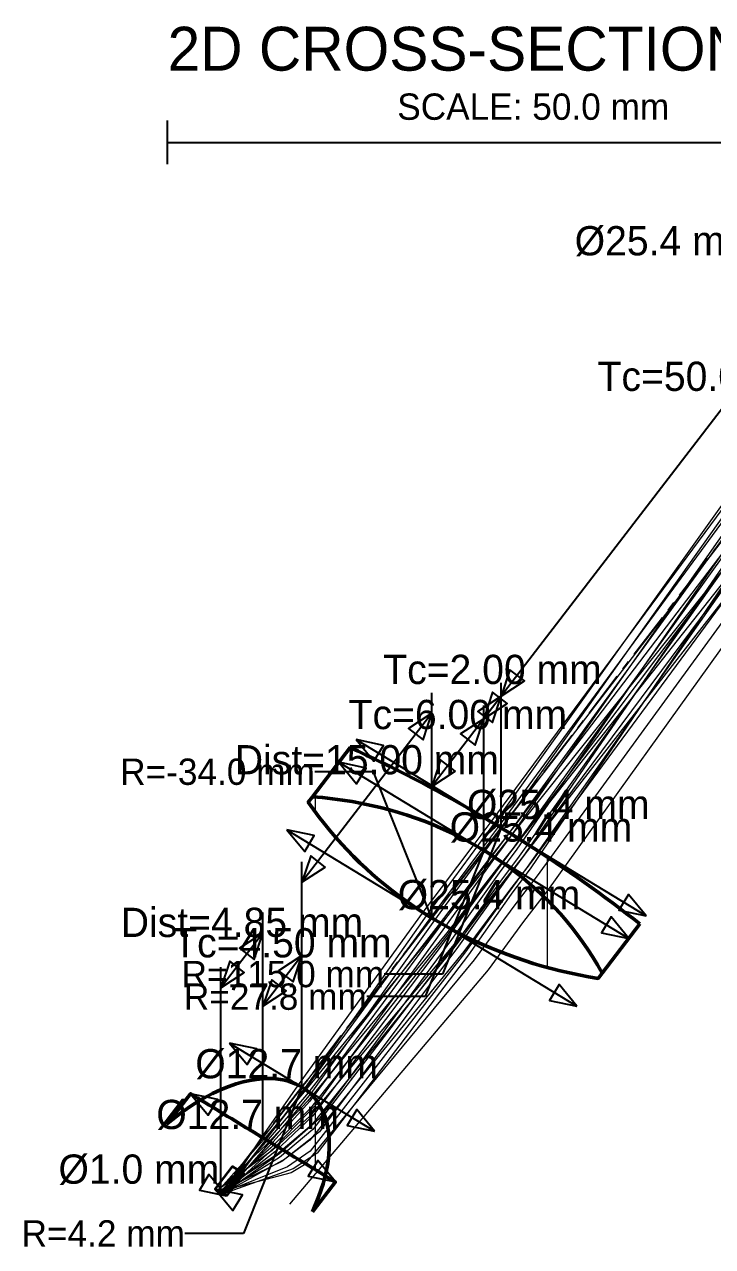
# Model space of a CAD drawing. Header units: metres. Extents: x -52 to 124, y -112 to 84.
# Drawn here: x -51.6 to -4.6, y 0.9 to 84.5 of the extents above; entities that cross this region are included whole.
import ezdxf
from ezdxf.enums import TextEntityAlignment as Align

# ---------------------------------------------------------------- set-up
doc = ezdxf.new("R2010")
doc.units = ezdxf.units.M
doc.linetypes.add('CENTER', pattern=[5.08, 3.175, -0.635, 0.635, -0.635])
for name, color, linetype, lineweight in [('ANNOTATIONS', 3, 'CONTINUOUS', 25), ('DIMENSIONS_LINEAR', 4, 'CONTINUOUS', 25), ('DIMENSIONS_RADIAL', 6, 'CONTINUOUS', 25), ('OPTICAL_AXIS', 1, 'CENTER', 25), ('OPTICS_COMPONENTS', 2, 'CONTINUOUS', 35), ('OPTICS_HATCH', 8, 'CONTINUOUS', 13), ('OPTICS_LENSES', 7, 'CONTINUOUS', 50), ('RAYS_785NM', 1, 'CONTINUOUS', 18), ('RAYS_850NM', 3, 'CONTINUOUS', 18), ('RAYS_900NM', 5, 'CONTINUOUS', 18)]:
    doc.layers.add(name, color=color, linetype=linetype, lineweight=lineweight)
doc.styles.add('OpenSansCondensed-Light', font='OpenSansCondensed-Light.ttf')
doc.dimstyles.new('EZDXF', dxfattribs={"dimtxt": 0.25, "dimasz": 0.175, "dimexe": 0.375, "dimexo": 0.125, "dimgap": 0.1, "dimtad": 1, "dimlfac": 100, "dimzin": 12, "dimdsep": 46, "dimtxsty": 'OpenSansCondensed-Light', "dimblk": 'ARCHTICK', "dimcen": 2.5, "dimazin": 3, "dimtfac": 0.5, "dimtmove": 2, "dimatfit": 3})

# ---------------------------------------------------------------- blocks, each defined once
blk = doc.blocks.new('_ARCHTICK')
at = {"color": 0, "linetype": 'BYBLOCK', "const_width": 0.15}
blk.add_lwpolyline([(-0.5, -0.5), (0.5, 0.5)], dxfattribs=at)

msp = doc.modelspace()

# ---------------------------------------------------------------- hatches: boundary and pattern name
at = {"layer": 'OPTICS_HATCH'}
h = msp.add_hatch(dxfattribs=at)
h.set_pattern_fill('ANSI31', scale=2.5, angle=45)
h.paths.add_polyline_path([(-9.556, 22.988), (-10.022, 23.352), (-10.49, 23.713), (-10.961, 24.07), (-11.434, 24.425), (-11.909, 24.777), (-12.386, 25.126), (-12.866, 25.472), (-13.348, 25.815), (-13.832, 26.156), (-14.318, 26.494), (-14.806, 26.828), (-15.296, 27.16), (-15.789, 27.489), (-16.284, 27.815), (-16.781, 28.139), (-17.28, 28.459), (-17.782, 28.777), (-18.285, 29.092), (-18.791, 29.404), (-19.299, 29.713), (-19.809, 30.019), (-20.321, 30.323), (-20.836, 30.623), (-21.353, 30.921), (-21.872, 31.216), (-22.393, 31.508), (-22.916, 31.797), (-23.441, 32.084), (-23.969, 32.367), (-24.499, 32.648), (-25.031, 32.926), (-25.565, 33.201), (-26.102, 33.473), (-26.64, 33.742), (-27.181, 34.008), (-27.724, 34.272), (-28.269, 34.532), (-28.817, 34.79), (-29.367, 35.045), (-31.953, 31.679), (-31.953, 31.679), (-31.253, 31.62), (-30.565, 31.544), (-29.89, 31.453), (-29.226, 31.347), (-28.573, 31.226), (-27.932, 31.091), (-27.3, 30.942), (-26.679, 30.78), (-26.068, 30.605), (-25.468, 30.417), (-24.876, 30.216), (-24.295, 30.003), (-23.723, 29.777), (-23.16, 29.539), (-22.607, 29.289), (-22.062, 29.027), (-21.527, 28.753), (-21.001, 28.468), (-20.484, 28.17), (-19.976, 27.861), (-19.477, 27.54), (-18.987, 27.208), (-18.507, 26.863), (-18.035, 26.507), (-17.572, 26.139), (-17.119, 25.758), (-16.675, 25.366), (-16.241, 24.961), (-15.816, 24.543), (-15.401, 24.113), (-14.996, 23.67), (-14.601, 23.214), (-14.216, 22.744), (-13.842, 22.261), (-13.479, 21.763), (-13.127, 21.251), (-12.787, 20.724), (-12.458, 20.182), (-12.142, 19.623), (-9.556, 22.988)])
h = msp.add_hatch(dxfattribs=at)
h.set_pattern_fill('ANSI31', scale=2.5, angle=45)
h.paths.add_polyline_path([(-12.142, 19.623), (-12.458, 20.182), (-12.787, 20.724), (-13.127, 21.251), (-13.479, 21.763), (-13.842, 22.261), (-14.216, 22.744), (-14.601, 23.214), (-14.996, 23.67), (-15.401, 24.113), (-15.816, 24.543), (-16.241, 24.961), (-16.675, 25.366), (-17.119, 25.758), (-17.572, 26.139), (-18.035, 26.507), (-18.507, 26.863), (-18.987, 27.208), (-19.477, 27.54), (-19.976, 27.861), (-20.484, 28.17), (-21.001, 28.468), (-21.527, 28.753), (-22.062, 29.027), (-22.607, 29.289), (-23.16, 29.539), (-23.723, 29.777), (-24.295, 30.003), (-24.876, 30.216), (-25.468, 30.417), (-26.068, 30.605), (-26.679, 30.78), (-27.3, 30.942), (-27.932, 31.091), (-28.573, 31.226), (-29.226, 31.347), (-29.89, 31.453), (-30.565, 31.544), (-31.253, 31.62), (-31.953, 31.679), (-32.23, 31.318), (-32.23, 31.318), (-31.873, 30.813), (-31.506, 30.319), (-31.131, 29.837), (-30.748, 29.367), (-30.355, 28.907), (-29.955, 28.458), (-29.546, 28.02), (-29.129, 27.592), (-28.704, 27.175), (-28.271, 26.768), (-27.831, 26.371), (-27.383, 25.984), (-26.927, 25.607), (-26.464, 25.24), (-25.993, 24.882), (-25.514, 24.534), (-25.029, 24.196), (-24.536, 23.868), (-24.035, 23.549), (-23.527, 23.24), (-23.012, 22.941), (-22.489, 22.651), (-21.959, 22.371), (-21.421, 22.1), (-20.876, 21.839), (-20.323, 21.588), (-19.763, 21.347), (-19.196, 21.116), (-18.62, 20.894), (-18.037, 20.683), (-17.446, 20.482), (-16.847, 20.292), (-16.24, 20.111), (-15.624, 19.942), (-15.001, 19.784), (-14.368, 19.636), (-13.728, 19.5), (-13.078, 19.375), (-12.419, 19.262), (-12.142, 19.623)])
h = msp.add_hatch(dxfattribs=at)
h.set_pattern_fill('ANSI31', scale=2.5, angle=45)
h.paths.add_polyline_path([(-31.946, 3.309), (-31.502, 4.371), (-31.217, 5.228), (-31.027, 5.96), (-30.904, 6.606), (-30.831, 7.186), (-30.799, 7.713), (-30.801, 8.195), (-30.833, 8.638), (-30.891, 9.048), (-30.973, 9.427), (-31.076, 9.778), (-31.199, 10.103), (-31.34, 10.403), (-31.5, 10.681), (-31.676, 10.937), (-31.868, 11.172), (-32.077, 11.386), (-32.3, 11.58), (-32.539, 11.754), (-32.793, 11.909), (-33.062, 12.044), (-33.346, 12.159), (-33.646, 12.254), (-33.962, 12.328), (-34.294, 12.381), (-34.642, 12.413), (-35.009, 12.421), (-35.393, 12.405), (-35.798, 12.364), (-36.225, 12.294), (-36.675, 12.193), (-37.151, 12.059), (-37.656, 11.886), (-38.196, 11.668), (-38.777, 11.398), (-39.409, 11.061), (-40.107, 10.637), (-40.9, 10.09), (-41.851, 9.337), (-40.282, 11.38), (-40.282, 11.38), (-40.028, 11.225), (-39.774, 11.071), (-39.52, 10.916), (-39.266, 10.762), (-39.012, 10.607), (-38.758, 10.453), (-38.504, 10.298), (-38.25, 10.143), (-37.996, 9.989), (-37.742, 9.834), (-37.488, 9.68), (-37.234, 9.525), (-36.98, 9.371), (-36.726, 9.216), (-36.472, 9.061), (-36.218, 8.907), (-35.964, 8.752), (-35.71, 8.598), (-35.456, 8.443), (-35.202, 8.289), (-34.948, 8.134), (-34.694, 7.98), (-34.44, 7.825), (-34.186, 7.67), (-33.932, 7.516), (-33.678, 7.361), (-33.424, 7.207), (-33.17, 7.052), (-32.916, 6.898), (-32.662, 6.743), (-32.408, 6.588), (-32.154, 6.434), (-31.9, 6.279), (-31.646, 6.125), (-31.392, 5.97), (-31.138, 5.816), (-30.884, 5.661), (-30.63, 5.506), (-30.376, 5.352), (-31.946, 3.309)])

# ---------------------------------------------------------------- linework, layer by layer
at = {"layer": 'ANNOTATIONS'}
for p, q in [((-41.851, 74.918), (-41.851, 77.918)), ((-41.851, 76.418), (8.149, 76.418))]:
    msp.add_line(p, q, dxfattribs=at)
at = {"layer": 'DIMENSIONS_LINEAR'}
for p, q in [((10.563, 77.091), (-19.045, 38.559)), ((-19.045, 29.559), (-19.045, 39.459)), ((-19.045, 29.559), (-19.045, 39.459)), ((-23.782, 23.394), (-23.782, 38.794)), ((-19.045, 38.559), (-20.229, 37.017)), ((-20.229, 28.017), (-20.229, 37.917)), ((-20.229, 28.017), (-20.229, 37.917)), ((-23.782, 37.394), (-32.664, 25.834)), ((-20.229, 37.017), (-23.782, 32.394)), ((-28.95, 35.587), (-9.139, 23.531)), ((-30.134, 34.046), (-10.324, 21.989)), ((-23.782, 23.394), (-23.782, 33.294)), ((-33.687, 29.422), (-13.877, 17.365)), ((-32.664, 11.834), (-32.664, 27.234)), ((-35.329, 8.366), (-35.329, 23.766)), ((-35.329, 22.366), (-38.201, 18.628)), ((-32.664, 11.834), (-32.664, 21.734)), ((-32.664, 20.834), (-35.329, 17.366)), ((-38.201, 4.628), (-38.201, 20.028)), ((-35.329, 8.366), (-35.329, 18.266)), ((-37.617, 14.848), (-27.712, 8.82)), ((-40.282, 11.38), (-30.376, 5.352)), ((-38.591, 4.866), (-37.811, 4.391))]:
    msp.add_line(p, q, dxfattribs=at)
for points in [[(-19.045, 38.559), (-17.448, 39.602), (-18.447, 40.37)], [(-19.045, 38.559), (-20.641, 37.515), (-19.642, 36.748)], [(-20.229, 37.017), (-18.633, 38.061), (-19.632, 38.829)], [(-23.782, 37.394), (-25.378, 36.35), (-24.379, 35.582)], [(-20.229, 37.017), (-21.825, 35.974), (-20.826, 35.206)], [(-28.95, 35.587), (-27.74, 34.113), (-27.085, 35.189)], [(-30.134, 34.046), (-28.924, 32.572), (-28.269, 33.648)], [(-23.782, 32.394), (-22.186, 33.437), (-23.185, 34.205)], [(-33.687, 29.422), (-32.477, 27.948), (-31.822, 29.024)], [(-32.664, 25.834), (-31.068, 26.877), (-32.067, 27.645)], [(-9.139, 23.531), (-10.349, 25.005), (-11.004, 23.928)], [(-10.324, 21.989), (-11.534, 23.463), (-12.189, 22.387)], [(-35.329, 22.366), (-36.925, 21.322), (-35.926, 20.555)], [(-38.201, 18.628), (-36.605, 19.672), (-37.604, 20.439)], [(-32.664, 20.834), (-34.26, 19.79), (-33.261, 19.023)], [(-35.329, 17.366), (-33.733, 18.409), (-34.732, 19.177)], [(-13.877, 17.365), (-15.087, 18.839), (-15.742, 17.763)], [(-37.617, 14.848), (-36.407, 13.374), (-35.752, 14.45)], [(-40.282, 11.38), (-39.071, 9.906), (-38.416, 10.982)], [(-27.712, 8.82), (-28.922, 10.294), (-29.577, 9.217)], [(-30.376, 5.352), (-31.586, 6.826), (-32.241, 5.749)], [(-37.811, 4.391), (-39.021, 5.865), (-39.676, 4.789)], [(-38.591, 4.866), (-37.381, 3.392), (-36.726, 4.468)]]:
    msp.add_lwpolyline(points, close=True, dxfattribs=at)
at = {"layer": 'OPTICAL_AXIS'}
for p, q in [((10.563, 68.091), (-19.045, 29.559)), ((-19.045, 29.559), (-20.229, 28.017)), ((-20.229, 28.017), (-23.782, 23.394)), ((-23.782, 23.394), (-32.664, 11.834)), ((-32.664, 11.834), (-35.329, 8.366)), ((-35.329, 8.366), (-38.201, 4.628))]:
    msp.add_line(p, q, dxfattribs=at)
at = {"layer": 'OPTICS_COMPONENTS'}
msp.add_lwpolyline([(-37.811, 4.391), (-38.591, 4.866), (-37.406, 6.407), (-36.627, 5.932)], close=True, dxfattribs=at)
at = {"layer": 'OPTICS_LENSES'}
for points in [[(-9.556, 22.988), (-10.022, 23.352), (-10.49, 23.713), (-10.961, 24.07), (-11.434, 24.425), (-11.909, 24.777), (-12.386, 25.126), (-12.866, 25.472), (-13.348, 25.815), (-13.832, 26.156), (-14.318, 26.494), (-14.806, 26.828), (-15.296, 27.16), (-15.789, 27.489), (-16.284, 27.815), (-16.781, 28.139), (-17.28, 28.459), (-17.782, 28.777), (-18.285, 29.092), (-18.791, 29.404), (-19.299, 29.713), (-19.809, 30.019), (-20.321, 30.323), (-20.836, 30.623), (-21.353, 30.921), (-21.872, 31.216), (-22.393, 31.508), (-22.916, 31.797), (-23.441, 32.084), (-23.969, 32.367), (-24.499, 32.648), (-25.031, 32.926), (-25.565, 33.201), (-26.102, 33.473), (-26.64, 33.742), (-27.181, 34.008), (-27.724, 34.272), (-28.269, 34.532), (-28.817, 34.79), (-29.367, 35.045), (-31.953, 31.679), (-31.953, 31.679), (-31.253, 31.62), (-30.565, 31.544), (-29.89, 31.453), (-29.226, 31.347), (-28.573, 31.226), (-27.932, 31.091), (-27.3, 30.942), (-26.679, 30.78), (-26.068, 30.605), (-25.468, 30.417), (-24.876, 30.216), (-24.295, 30.003), (-23.723, 29.777), (-23.16, 29.539), (-22.607, 29.289), (-22.062, 29.027), (-21.527, 28.753), (-21.001, 28.468), (-20.484, 28.17), (-19.976, 27.861), (-19.477, 27.54), (-18.987, 27.208), (-18.507, 26.863), (-18.035, 26.507), (-17.572, 26.139), (-17.119, 25.758), (-16.675, 25.366), (-16.241, 24.961), (-15.816, 24.543), (-15.401, 24.113), (-14.996, 23.67), (-14.601, 23.214), (-14.216, 22.744), (-13.842, 22.261), (-13.479, 21.763), (-13.127, 21.251), (-12.787, 20.724), (-12.458, 20.182), (-12.142, 19.623), (-9.556, 22.988)], [(-12.142, 19.623), (-12.458, 20.182), (-12.787, 20.724), (-13.127, 21.251), (-13.479, 21.763), (-13.842, 22.261), (-14.216, 22.744), (-14.601, 23.214), (-14.996, 23.67), (-15.401, 24.113), (-15.816, 24.543), (-16.241, 24.961), (-16.675, 25.366), (-17.119, 25.758), (-17.572, 26.139), (-18.035, 26.507), (-18.507, 26.863), (-18.987, 27.208), (-19.477, 27.54), (-19.976, 27.861), (-20.484, 28.17), (-21.001, 28.468), (-21.527, 28.753), (-22.062, 29.027), (-22.607, 29.289), (-23.16, 29.539), (-23.723, 29.777), (-24.295, 30.003), (-24.876, 30.216), (-25.468, 30.417), (-26.068, 30.605), (-26.679, 30.78), (-27.3, 30.942), (-27.932, 31.091), (-28.573, 31.226), (-29.226, 31.347), (-29.89, 31.453), (-30.565, 31.544), (-31.253, 31.62), (-31.953, 31.679), (-32.23, 31.318), (-32.23, 31.318), (-31.873, 30.813), (-31.506, 30.319), (-31.131, 29.837), (-30.748, 29.367), (-30.355, 28.907), (-29.955, 28.458), (-29.546, 28.02), (-29.129, 27.592), (-28.704, 27.175), (-28.271, 26.768), (-27.831, 26.371), (-27.383, 25.984), (-26.927, 25.607), (-26.464, 25.24), (-25.993, 24.882), (-25.514, 24.534), (-25.029, 24.196), (-24.536, 23.868), (-24.035, 23.549), (-23.527, 23.24), (-23.012, 22.941), (-22.489, 22.651), (-21.959, 22.371), (-21.421, 22.1), (-20.876, 21.839), (-20.323, 21.588), (-19.763, 21.347), (-19.196, 21.116), (-18.62, 20.894), (-18.037, 20.683), (-17.446, 20.482), (-16.847, 20.292), (-16.24, 20.111), (-15.624, 19.942), (-15.001, 19.784), (-14.368, 19.636), (-13.728, 19.5), (-13.078, 19.375), (-12.419, 19.262), (-12.142, 19.623)], [(-31.946, 3.309), (-31.502, 4.371), (-31.217, 5.228), (-31.027, 5.96), (-30.904, 6.606), (-30.831, 7.186), (-30.799, 7.713), (-30.801, 8.195), (-30.833, 8.638), (-30.891, 9.048), (-30.973, 9.427), (-31.076, 9.778), (-31.199, 10.103), (-31.34, 10.403), (-31.5, 10.681), (-31.676, 10.937), (-31.868, 11.172), (-32.077, 11.386), (-32.3, 11.58), (-32.539, 11.754), (-32.793, 11.909), (-33.062, 12.044), (-33.346, 12.159), (-33.646, 12.254), (-33.962, 12.328), (-34.294, 12.381), (-34.642, 12.413), (-35.009, 12.421), (-35.393, 12.405), (-35.798, 12.364), (-36.225, 12.294), (-36.675, 12.193), (-37.151, 12.059), (-37.656, 11.886), (-38.196, 11.668), (-38.777, 11.398), (-39.409, 11.061), (-40.107, 10.637), (-40.9, 10.09), (-41.851, 9.337), (-40.282, 11.38), (-40.282, 11.38), (-40.028, 11.225), (-39.774, 11.071), (-39.52, 10.916), (-39.266, 10.762), (-39.012, 10.607), (-38.758, 10.453), (-38.504, 10.298), (-38.25, 10.143), (-37.996, 9.989), (-37.742, 9.834), (-37.488, 9.68), (-37.234, 9.525), (-36.98, 9.371), (-36.726, 9.216), (-36.472, 9.061), (-36.218, 8.907), (-35.964, 8.752), (-35.71, 8.598), (-35.456, 8.443), (-35.202, 8.289), (-34.948, 8.134), (-34.694, 7.98), (-34.44, 7.825), (-34.186, 7.67), (-33.932, 7.516), (-33.678, 7.361), (-33.424, 7.207), (-33.17, 7.052), (-32.916, 6.898), (-32.662, 6.743), (-32.408, 6.588), (-32.154, 6.434), (-31.9, 6.279), (-31.646, 6.125), (-31.392, 5.97), (-31.138, 5.816), (-30.884, 5.661), (-30.63, 5.506), (-30.376, 5.352), (-31.946, 3.309)]]:
    msp.add_lwpolyline(points, close=True, dxfattribs=at)
at = {"layer": 'RAYS_785NM'}
for p, q in [((8.423, 68.072), (-19.687, 30.069)), ((7.769, 68.046), (-19.436, 29.992)), ((10.563, 68.091), (-19.045, 29.559)), ((12.771, 68.115), (-18.387, 29.021)), ((9.706, 67.089), (-18.216, 28.163)), ((9.046, 67.058), (-17.979, 28.108)), ((11.858, 67.12), (-17.55, 27.6)), ((13.365, 66.046), (-15.881, 25.276)), ((-19.687, 30.069), (-20.852, 28.51)), ((-19.436, 29.992), (-20.584, 28.426)), ((-19.045, 29.559), (-20.229, 28.017)), ((-20.852, 28.51), (-24.325, 23.874)), ((-20.584, 28.426), (-24.001, 23.762)), ((-18.387, 29.021), (-19.602, 27.484)), ((-20.229, 28.017), (-23.782, 23.394)), ((-18.216, 28.163), (-19.439, 26.524)), ((-17.979, 28.108), (-19.178, 26.473)), ((-17.55, 27.6), (-18.831, 25.931)), ((-19.602, 27.484), (-23.209, 22.902)), ((-19.439, 26.524), (-22.732, 22.036)), ((-19.178, 26.473), (-22.436, 21.934)), ((-18.831, 25.931), (-22.109, 21.57)), ((-15.881, 25.276), (-17.51, 23.152)), ((-24.325, 23.874), (-32.852, 12.071)), ((-23.782, 23.394), (-32.664, 11.834)), ((-24.001, 23.762), (-32.438, 11.803)), ((-23.209, 22.902), (-32.504, 11.514)), ((-17.51, 23.152), (-19.923, 19.856)), ((-22.732, 22.036), (-31.945, 9.853)), ((-22.436, 21.934), (-31.497, 9.669)), ((-22.109, 21.57), (-32.019, 9.242)), ((-19.923, 19.856), (-33.508, 3.832)), ((-32.852, 12.071), (-35.359, 8.492)), ((-32.664, 11.834), (-35.329, 8.366)), ((-32.438, 11.803), (-35.033, 8.36)), ((-32.504, 11.514), (-35.287, 8.226)), ((-31.945, 9.853), (-34.506, 7.42)), ((-32.019, 9.242), (-34.403, 7.202)), ((-31.497, 9.669), (-34.169, 7.294)), ((-35.329, 8.366), (-38.201, 4.628)), ((-35.359, 8.492), (-38.005, 4.523)), ((-35.033, 8.36), (-37.926, 4.483)), ((-35.287, 8.226), (-38.397, 4.734)), ((-34.403, 7.202), (-38.255, 4.696)), ((-34.506, 7.42), (-38.078, 4.615)), ((-34.169, 7.294), (-37.996, 4.577))]:
    msp.add_line(p, q, dxfattribs=at)
at = {"layer": 'RAYS_850NM'}
for p, q in [((8.764, 67.805), (-19.291, 29.565)), ((8.108, 67.778), (-19.044, 29.494)), ((10.908, 67.828), (-18.64, 29.041)), ((13.118, 67.856), (-17.978, 28.491)), ((12.225, 66.853), (-17.136, 27.038)), ((10.072, 66.818), (-17.807, 27.615)), ((9.41, 66.785), (-17.573, 27.566)), ((-19.291, 29.565), (-20.453, 28.008)), ((-19.044, 29.494), (-20.189, 27.933)), ((-18.64, 29.041), (-19.832, 27.49)), ((-17.978, 28.491), (-19.21, 26.932)), ((-20.453, 28.008), (-23.922, 23.353)), ((-20.189, 27.933), (-23.605, 23.245)), ((-17.807, 27.615), (-19.078, 25.911)), ((-19.832, 27.49), (-23.357, 22.875)), ((-19.21, 26.932), (-22.764, 22.391)), ((-17.573, 27.566), (-18.817, 25.868)), ((-17.136, 27.038), (-18.479, 25.288)), ((-19.078, 25.911), (-22.243, 21.571)), ((-18.817, 25.868), (-21.955, 21.471)), ((-18.479, 25.288), (-21.597, 21.113)), ((-23.922, 23.353), (-32.485, 11.643)), ((-23.357, 22.875), (-32.351, 11.31)), ((-23.605, 23.245), (-32.066, 11.399)), ((-22.764, 22.391), (-32.262, 10.892)), ((-21.597, 21.113), (-32.115, 8.196)), ((-22.243, 21.571), (-31.93, 8.927)), ((-21.955, 21.471), (-31.465, 8.766)), ((-32.485, 11.643), (-35.149, 8.224)), ((-32.351, 11.31), (-35.11, 8.089)), ((-32.262, 10.892), (-35.057, 7.934)), ((-32.066, 11.399), (-34.827, 8.095)), ((-31.93, 8.927), (-34.19, 7.033)), ((-31.465, 8.766), (-33.837, 6.905)), ((-35.057, 7.934), (-38.418, 4.761)), ((-35.11, 8.089), (-38.225, 4.659)), ((-35.149, 8.224), (-38.03, 4.554)), ((-34.827, 8.095), (-37.952, 4.515)), ((-32.115, 8.196), (-34.041, 6.752)), ((-34.041, 6.752), (-38.249, 4.688)), ((-34.19, 7.033), (-38.08, 4.616)), ((-33.837, 6.905), (-37.994, 4.578))]:
    msp.add_line(p, q, dxfattribs=at)
at = {"layer": 'RAYS_900NM'}
for p, q in [((9.229, 67.448), (-18.756, 28.875)), ((8.571, 67.419), (-18.515, 28.812)), ((11.377, 67.475), (-18.097, 28.331)), ((13.589, 67.509), (-17.431, 27.766)), ((10.57, 66.456), (-17.255, 26.865)), ((9.906, 66.421), (-17.024, 26.824)), ((12.724, 66.495), (-16.581, 26.269)), ((-18.756, 28.875), (-19.937, 27.294)), ((-18.515, 28.812), (-19.675, 27.23)), ((-18.097, 28.331), (-19.32, 26.738)), ((-17.431, 27.766), (-18.71, 26.146)), ((-19.937, 27.294), (-23.348, 22.681)), ((-19.675, 27.23), (-23.041, 22.577)), ((-19.32, 26.738), (-22.754, 22.208)), ((-17.255, 26.865), (-18.616, 25.042)), ((-17.024, 26.824), (-18.352, 25.012)), ((-18.71, 26.146), (-22.134, 21.734)), ((-16.581, 26.269), (-18.032, 24.377)), ((-18.616, 25.042), (-21.555, 20.979)), ((-18.352, 25.012), (-21.277, 20.88)), ((-18.032, 24.377), (-20.879, 20.532)), ((-23.348, 22.681), (-32.131, 10.868)), ((-23.041, 22.577), (-31.7, 10.654)), ((-22.134, 21.734), (-32.114, 9.847)), ((-22.754, 22.208), (-32.087, 10.401)), ((-21.555, 20.979), (-32.104, 7.449)), ((-20.879, 20.532), (-32.485, 6.527)), ((-21.277, 20.88), (-31.612, 7.317)), ((-32.131, 10.868), (-34.852, 7.85)), ((-32.087, 10.401), (-34.79, 7.685)), ((-31.7, 10.654), (-34.527, 7.723)), ((-32.114, 9.847), (-34.709, 7.492)), ((-34.79, 7.685), (-38.248, 4.688)), ((-34.852, 7.85), (-38.06, 4.593)), ((-34.527, 7.723), (-37.981, 4.554)), ((-34.709, 7.492), (-38.432, 4.779)), ((-32.104, 7.449), (-33.648, 6.377)), ((-31.612, 7.317), (-33.264, 6.247)), ((-33.406, 5.965), (-38.263, 4.706)), ((-33.648, 6.377), (-38.075, 4.61)), ((-33.264, 6.247), (-37.985, 4.572)), ((-32.485, 6.527), (-33.406, 5.965))]:
    msp.add_line(p, q, dxfattribs=at)

# ---------------------------------------------------------------- texts
at = {"layer": 'ANNOTATIONS'}
msp.add_text('2D CROSS-SECTION: YZ / YX PLANE (ELEVATION / VERTICAL) [MM]', height=3, dxfattribs=at).set_placement((-41.851, 80.418), align=Align.BOTTOM_LEFT)
msp.add_text('SCALE: 50.0 mm', height=1.8, dxfattribs=at).set_placement((-16.851, 77.418), align=Align.BOTTOM_CENTER)
at = {"layer": 'DIMENSIONS_LINEAR'}
for s, p in [('%%c25.4 mm', (-7.775, 68.091)), ('Tc=50.00 mm', (-4.241, 58.825)), ('Tc=2.00 mm', (-19.637, 38.788)), ('Tc=6.00 mm', (-22.005, 35.705)), ('Dist=15.00 mm', (-28.223, 32.614)), ('%%c25.4 mm', (-15.139, 29.559)), ('%%c25.4 mm', (-16.324, 28.017)), ('%%c25.4 mm', (-19.877, 23.394)), ('Dist=4.85 mm', (-36.765, 21.497)), ('Tc=4.50 mm', (-33.997, 20.1)), ('%%c12.7 mm', (-33.712, 11.834)), ('%%c12.7 mm', (-36.376, 8.366)), ('%%c1.0 mm', (-43.811, 4.628))]:
    msp.add_text(s, height=2, dxfattribs=at).set_placement(p, align=Align.BOTTOM_CENTER)
at = {"layer": 'DIMENSIONS_RADIAL'}
for s, p in [('R=-34.0 mm', (-31.782, 33.394)), ('R=115.0 mm', (-27.045, 19.559)), ('R=27.8 mm', (-28.229, 18.017)), ('R=4.2 mm', (-40.664, 1.834))]:
    msp.add_text(s, height=1.8, dxfattribs=at).set_placement(p, align=Align.MIDDLE_RIGHT)

# ---------------------------------------------------------------- leaders
for points in [[(-23.782, 23.394), (-27.782, 33.394), (-31.782, 33.394)], [(-19.045, 29.559), (-23.045, 19.559), (-27.045, 19.559)], [(-20.229, 28.017), (-24.229, 18.017), (-28.229, 18.017)], [(-32.664, 11.834), (-36.664, 1.834), (-40.664, 1.834)]]:
    msp.add_leader(points, dimstyle='EZDXF', dxfattribs=at)

doc.saveas('drawing.dxf')
